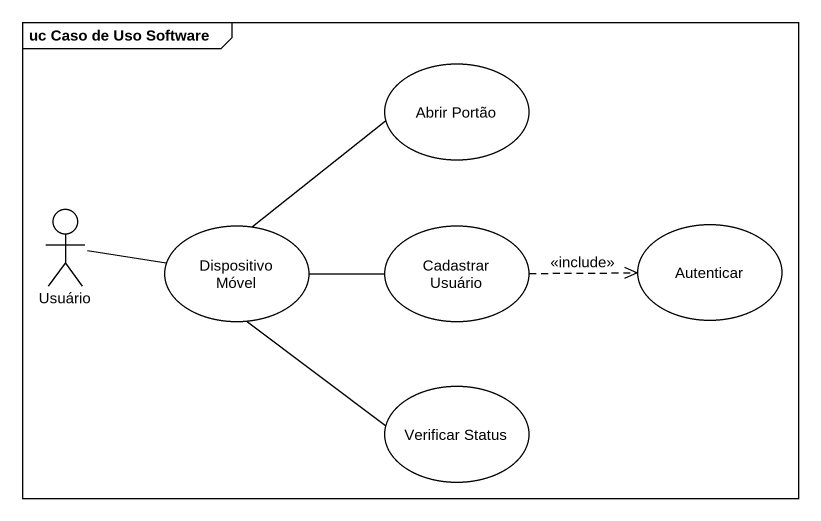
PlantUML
@startuml
mainframe uc Caso de Uso Software
usecase "Abrir Portão" as Abrir_Portão
actor Usuário
usecase "Dispositivo Móvel" as Dispositivo_Móvel
usecase "Cadastrar Usuário" as Cadastrar_Usuário
usecase Autenticar
usecase "Verificar Status" as Verificar_Status
Usuário -right- Dispositivo_Móvel
Dispositivo_Móvel -up- Abrir_Portão
Dispositivo_Móvel -right- Cadastrar_Usuário
Dispositivo_Móvel -- Verificar_Status
Cadastrar_Usuário .right.> Autenticar : <<include>>
Cadastrar_Usuário .right.> Autenticar
@enduml
